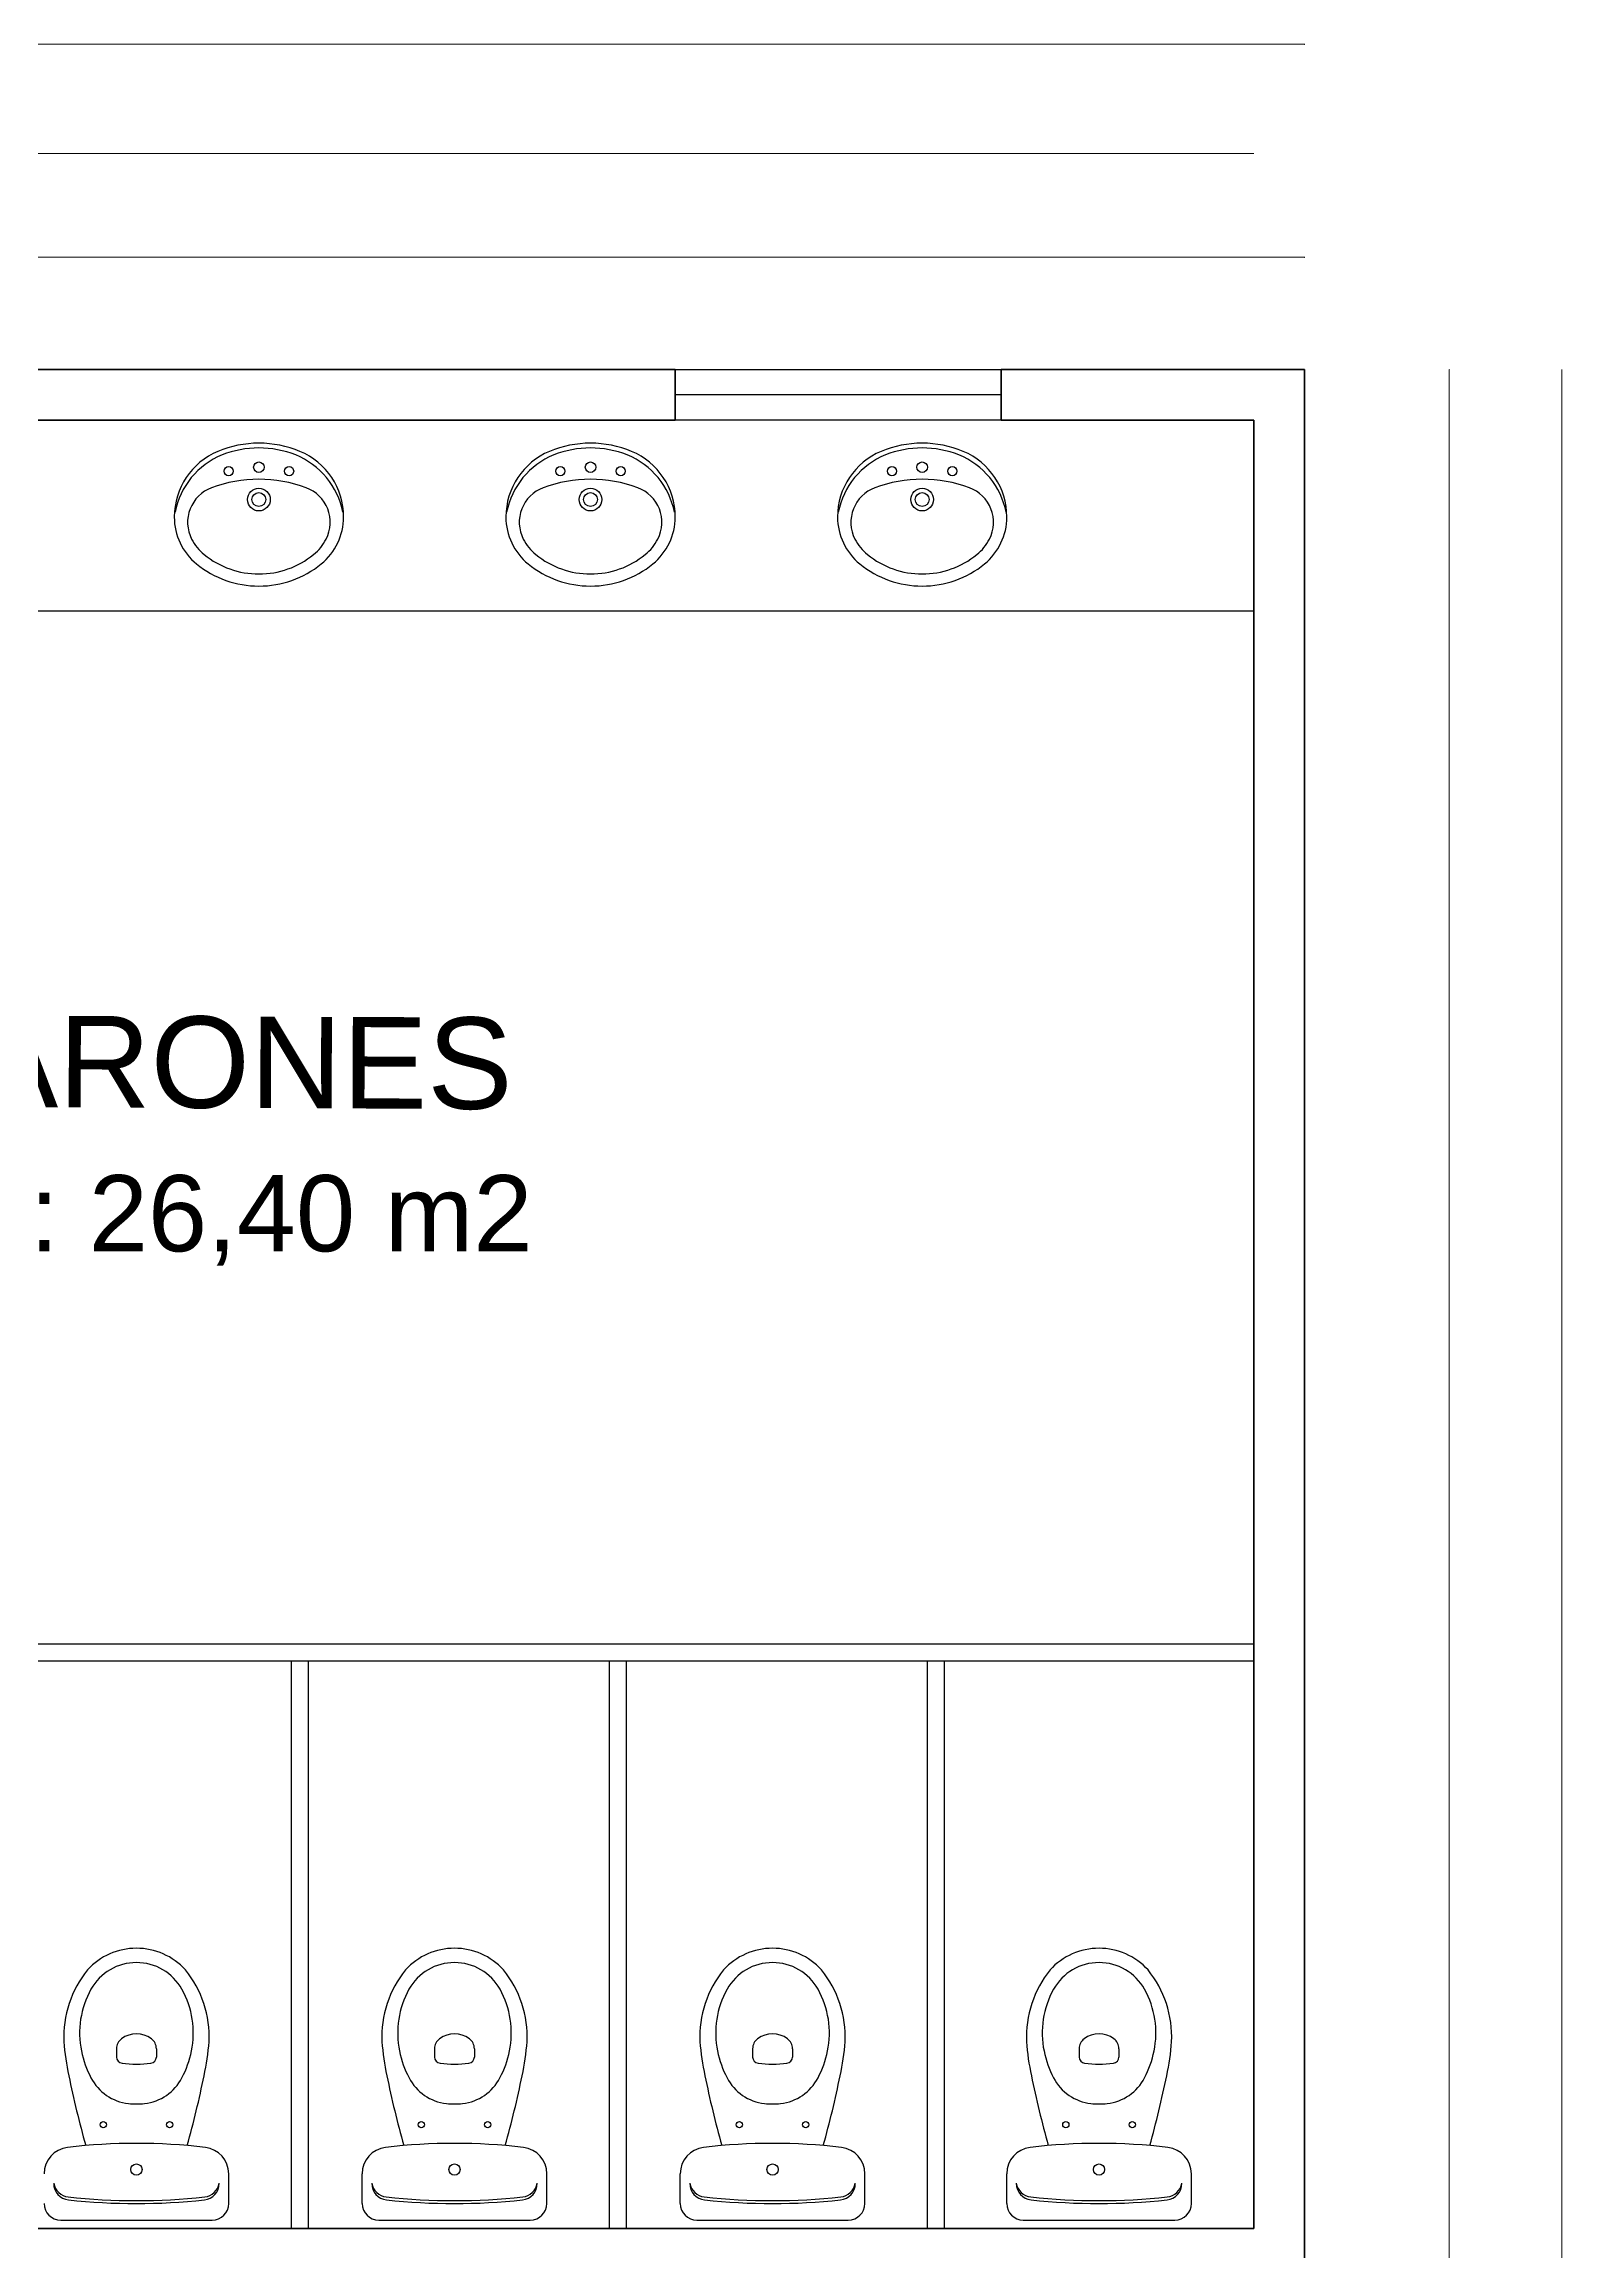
# Model space of a CAD drawing. Header units: inches. Extents: x -955375 to 106222, y -96450 to 64845.
# Drawn here: x 23223 to 26890, y 6462 to 11794 of the extents above; entities that cross this region are included whole.
import ezdxf

# ---------------------------------------------------------------- set-up
doc = ezdxf.new("R2010")
doc.units = ezdxf.units.IN
doc.header["$MEASUREMENT"] = 0
doc.linetypes.add('CONTINUA', pattern=[0])
for name, color, linetype in [('023_MUROS_2', 7, 'Continuous'), ('A_TEXTOLOCAL', 3, 'Continuous'), ('DIBUJO', 2, 'Continuous')]:
    doc.layers.add(name, color=color, linetype=linetype)
doc.layers.add('ACHUTECH', color=24, linetype='Continuous', lineweight=18)
doc.styles.get("Standard").update_dxf_attribs({"font": 'isocp2.shx'})
doc.styles.add('TEXTO-100', font='romans.shx', dxfattribs={"height": 0.15})
doc.dimstyles.new('SUPERPEQUEÑA', dxfattribs={"dimtxt": 0.1, "dimasz": 0.05, "dimexe": 0.1, "dimexo": 0.15, "dimgap": 0.05, "dimtad": 1, "dimzin": 0, "dimdsep": 46, "dimtxsty": 'Standard', "dimblk1": 'CRUZZ', "dimblk2": 'CRUZZ', "dimsah": 1, "dimcen": 0.03, "dimse1": 1, "dimse2": 1, "dimclrd": 109, "dimclre": 4, "dimclrt": 173, "dimadec": 0, "dimazin": 0, "dimtfac": 1, "dimtix": 1, "dimtmove": 1, "dimatfit": 3, "dimldrblk": 'CRUZZ', "dimfxl": 1, "dimtolj": 1, "dimtzin": 0, "dimlwd": -1, "dimarcsym": 0})

# ---------------------------------------------------------------- blocks, each defined once
blk = doc.blocks.new('CRUZ')
at = {"layer": 'DIBUJO', "color": 7, "lineweight": -3}
for p, q in [((-0.2186156304733231, 0), (0.2186156304733231, 0)), ((0, 0.2186156304733231), (0, -0.2186156304733231))]:
    blk.add_line(p, q, dxfattribs=at)
at = {"layer": 'DIBUJO', "color": 7, "lineweight": -3, "const_width": 0.05}
blk.add_lwpolyline([(-0.025000000000091, 0, 1), (0.025000000000091, 0, 1)], format="xyb", close=True, dxfattribs=at)
blk = doc.blocks.new('CRUZZ')
at = {"layer": 'DIBUJO', "color": 3, "xscale": 10, "yscale": 10, "zscale": 10}
blk.add_blockref('CRUZ', (0, 0), dxfattribs=at)
blk = doc.blocks.new('*D215')
at = {"layer": 'ACHUTECH', "color": 7, "ltscale": 500, "transparency": 16777216}
blk.add_line((19735.67069538647, 11279.21464731233), (26145.65395854078, 11279.21464731233), dxfattribs=at)
at = {"layer": 'Defpoints', "color": 0, "linetype": 'CONTINUA', "ltscale": 500, "transparency": 16777216}
for p in [(19735.62069538647, 11570.97617267899), (26145.70395854078, 11279.21464731233), (26145.70395854078, 10885.6792544862)]:
    blk.add_point(p, dxfattribs=at)
at = {"layer": 'ACHUTECH', "color": 7, "linetype": 'CONTINUA', "ltscale": 500, "transparency": 16777216, "xscale": 0.05, "yscale": 0.05, "zscale": 0.05, "rotation": 180}
blk.add_blockref('CRUZZ', (19735.62069538647, 11279.21464731233), dxfattribs=at)
at = {"layer": 'ACHUTECH', "color": 7, "linetype": 'CONTINUA', "ltscale": 500, "transparency": 16777216, "xscale": 0.05, "yscale": 0.05, "zscale": 0.05}
blk.add_blockref('CRUZZ', (26145.70395854078, 11279.21464731233), dxfattribs=at)
at = {"layer": 'ACHUTECH', "color": 7, "linetype": 'CONTINUA', "lineweight": 13, "ltscale": 500, "transparency": 16777216, "insert": (22940.66232696363, 11279.30964731233), "char_height": 0.15, "attachment_point": 5}
blk.add_mtext('\\A1;6410.08', dxfattribs=at)
blk = doc.blocks.new('*D216')
at = {"layer": 'ACHUTECH', "color": 7, "ltscale": 500, "transparency": 16777216}
blk.add_line((26145.75395854078, 11279.21464731233), (26268.39370508264, 11279.21464731233), dxfattribs=at)
at = {"layer": 'Defpoints', "color": 0, "linetype": 'CONTINUA', "ltscale": 500, "transparency": 16777216}
for p in [(26268.44370508263, 11279.21464731233), (26268.44370508263, 11008.41900102828), (26145.70395854078, 10885.6792544862)]:
    blk.add_point(p, dxfattribs=at)
at = {"layer": 'ACHUTECH', "color": 7, "linetype": 'CONTINUA', "ltscale": 500, "transparency": 16777216, "xscale": 0.05, "yscale": 0.05, "zscale": 0.05, "rotation": 180}
blk.add_blockref('CRUZZ', (26145.70395854078, 11279.21464731233), dxfattribs=at)
at = {"layer": 'ACHUTECH', "color": 7, "linetype": 'CONTINUA', "ltscale": 500, "transparency": 16777216, "xscale": 0.05, "yscale": 0.05, "zscale": 0.05}
blk.add_blockref('CRUZZ', (26268.44370508263, 11279.21464731233), dxfattribs=at)
at = {"layer": 'ACHUTECH', "color": 7, "linetype": 'CONTINUA', "lineweight": 13, "ltscale": 500, "transparency": 16777216, "insert": (26207.07383181171, 11279.30966207611), "char_height": 0.15, "attachment_point": 5}
blk.add_mtext('\\A1;122.74', dxfattribs=at)
blk = doc.blocks.new('*D219')
at = {"layer": 'ACHUTECH', "color": 7, "ltscale": 500, "transparency": 16777216}
blk.add_line((13107.72438212009, 11529.65980543495), (24747.44367918378, 11529.65980543495), dxfattribs=at)
at = {"layer": 'Defpoints', "color": 0, "linetype": 'CONTINUA', "ltscale": 500, "transparency": 16777216}
for p in [(24747.49367918378, 11529.65980543495), (13107.67438212009, 11008.41900102828), (24747.49367918378, 11008.41900102828)]:
    blk.add_point(p, dxfattribs=at)
at = {"layer": 'ACHUTECH', "color": 7, "linetype": 'CONTINUA', "ltscale": 500, "transparency": 16777216, "xscale": 0.05, "yscale": 0.05, "zscale": 0.05, "rotation": 180}
blk.add_blockref('CRUZZ', (13107.67438212009, 11529.65980543495), dxfattribs=at)
at = {"layer": 'ACHUTECH', "color": 7, "linetype": 'CONTINUA', "ltscale": 500, "transparency": 16777216, "xscale": 0.05, "yscale": 0.05, "zscale": 0.05}
blk.add_blockref('CRUZZ', (24747.49367918378, 11529.65980543495), dxfattribs=at)
at = {"layer": 'ACHUTECH', "color": 7, "linetype": 'CONTINUA', "lineweight": 13, "ltscale": 500, "transparency": 16777216, "insert": (18927.58403065193, 11529.75485645066), "char_height": 0.15, "attachment_point": 5}
blk.add_mtext('\\A1;11639.82', dxfattribs=at)
blk = doc.blocks.new('*D220')
at = {"layer": 'ACHUTECH', "color": 7, "ltscale": 500, "transparency": 16777216}
blk.add_line((24747.54367918377, 11529.65980543466), (25535.02371949461, 11529.65980543466), dxfattribs=at)
at = {"layer": 'Defpoints', "color": 0, "linetype": 'CONTINUA', "ltscale": 500, "transparency": 16777216}
for p in [(25535.07371949461, 11529.65980543466), (24747.49367918378, 11008.41900102805), (25535.07371949461, 11008.41900102951)]:
    blk.add_point(p, dxfattribs=at)
at = {"layer": 'ACHUTECH', "color": 7, "linetype": 'CONTINUA', "ltscale": 500, "transparency": 16777216, "xscale": 0.05, "yscale": 0.05, "zscale": 0.05, "rotation": 180}
blk.add_blockref('CRUZZ', (24747.49367918378, 11529.65980543466), dxfattribs=at)
at = {"layer": 'ACHUTECH', "color": 7, "linetype": 'CONTINUA', "ltscale": 500, "transparency": 16777216, "xscale": 0.05, "yscale": 0.05, "zscale": 0.05}
blk.add_blockref('CRUZZ', (25535.07371949461, 11529.65980543466), dxfattribs=at)
at = {"layer": 'ACHUTECH', "color": 7, "linetype": 'CONTINUA', "lineweight": 13, "ltscale": 500, "transparency": 16777216, "insert": (25141.28369933919, 11529.75480543466), "char_height": 0.15, "attachment_point": 5}
blk.add_mtext('\\A1;787.58', dxfattribs=at)
blk = doc.blocks.new('*D221')
at = {"layer": 'ACHUTECH', "color": 7, "ltscale": 500, "transparency": 16777216}
blk.add_line((25535.12371949461, 11529.65980543495), (26145.65395854078, 11529.65980543495), dxfattribs=at)
at = {"layer": 'Defpoints', "color": 0, "linetype": 'CONTINUA', "ltscale": 500, "transparency": 16777216}
for p in [(26145.70395854078, 11529.65980543495), (25535.07371949461, 11008.41900102968), (26145.70395854078, 10885.6792544862)]:
    blk.add_point(p, dxfattribs=at)
at = {"layer": 'ACHUTECH', "color": 7, "linetype": 'CONTINUA', "ltscale": 500, "transparency": 16777216, "xscale": 0.05, "yscale": 0.05, "zscale": 0.05, "rotation": 180}
blk.add_blockref('CRUZZ', (25535.07371949461, 11529.65980543495), dxfattribs=at)
at = {"layer": 'ACHUTECH', "color": 7, "linetype": 'CONTINUA', "ltscale": 500, "transparency": 16777216, "xscale": 0.05, "yscale": 0.05, "zscale": 0.05}
blk.add_blockref('CRUZZ', (26145.70395854078, 11529.65980543495), dxfattribs=at)
at = {"layer": 'ACHUTECH', "color": 7, "linetype": 'CONTINUA', "lineweight": 13, "ltscale": 500, "transparency": 16777216, "insert": (25840.38883901769, 11529.75480543495), "char_height": 0.15, "attachment_point": 5}
blk.add_mtext('\\A1;610.63', dxfattribs=at)
blk = doc.blocks.new('*D222')
at = {"layer": 'ACHUTECH', "color": 7, "ltscale": 500, "transparency": 16777216}
blk.add_line((26268.39370508264, 11793.71590747478), (10663.15776349277, 11793.71590747478), dxfattribs=at)
at = {"layer": 'Defpoints', "color": 0, "linetype": 'CONTINUA', "ltscale": 500, "transparency": 16777216}
for p in [(10663.10776349278, 11793.71590747478), (10663.10776349278, 11008.41900102828), (26268.44370508263, 11008.41900102828)]:
    blk.add_point(p, dxfattribs=at)
at = {"layer": 'ACHUTECH', "color": 7, "linetype": 'CONTINUA', "ltscale": 500, "transparency": 16777216, "xscale": 0.05, "yscale": 0.05, "zscale": 0.05, "rotation": 180}
blk.add_blockref('CRUZZ', (10663.10776349278, 11793.71590747478), dxfattribs=at)
at = {"layer": 'ACHUTECH', "color": 7, "linetype": 'CONTINUA', "ltscale": 500, "transparency": 16777216, "xscale": 0.05, "yscale": 0.05, "zscale": 0.05}
blk.add_blockref('CRUZZ', (26268.44370508263, 11793.71590747478), dxfattribs=at)
at = {"layer": 'ACHUTECH', "color": 7, "linetype": 'CONTINUA', "lineweight": 13, "ltscale": 500, "transparency": 16777216, "insert": (18465.7757342877, 11793.81090747478), "char_height": 0.15, "attachment_point": 5}
blk.add_mtext('\\A1;15605.34', dxfattribs=at)
blk = doc.blocks.new('*D236')
at = {"layer": 'ACHUTECH', "color": 7, "ltscale": 500, "transparency": 16777216}
blk.add_line((26618.03675111761, 6395.500193492809), (26618.03675111761, 6518.13994003475), dxfattribs=at)
at = {"layer": 'Defpoints', "color": 0, "linetype": 'CONTINUA', "ltscale": 500, "transparency": 16777216}
for p in [(26145.70395854079, 6518.18994003475), (26618.03675111761, 6518.18994003475), (26145.70395854079, 6395.450193492808)]:
    blk.add_point(p, dxfattribs=at)
at = {"layer": 'ACHUTECH', "color": 7, "linetype": 'CONTINUA', "ltscale": 500, "transparency": 16777216, "xscale": 0.05, "yscale": 0.05, "zscale": 0.05}
for p, rotation in [((26618.03675111761, 6518.18994003475), 90), ((26618.03675111761, 6395.450193492808), 270)]:
    blk.add_blockref('CRUZZ', p, dxfattribs=dict(at, rotation=rotation))
at = {"layer": 'ACHUTECH', "color": 7, "linetype": 'CONTINUA', "lineweight": 13, "ltscale": 500, "transparency": 16777216, "insert": (26617.94173635382, 6456.82006676377), "char_height": 0.15, "attachment_point": 5, "rotation": 90}
blk.add_mtext('\\A1;122.74', dxfattribs=at)
blk = doc.blocks.new('*D237')
at = {"layer": 'ACHUTECH', "color": 7, "ltscale": 500, "transparency": 16777216}
blk.add_line((26618.03675111761, 6518.23994003475), (26618.03675111761, 10885.6292544862), dxfattribs=at)
at = {"layer": 'Defpoints', "color": 0, "linetype": 'CONTINUA', "ltscale": 500, "transparency": 16777216}
for p in [(26145.70395854079, 10885.6792544862), (26618.03675111761, 10885.6792544862), (26145.70395854079, 6518.18994003475)]:
    blk.add_point(p, dxfattribs=at)
at = {"layer": 'ACHUTECH', "color": 7, "linetype": 'CONTINUA', "ltscale": 500, "transparency": 16777216, "xscale": 0.05, "yscale": 0.05, "zscale": 0.05}
for p, rotation in [((26618.03675111761, 10885.6792544862), 90), ((26618.03675111761, 6518.18994003475), 270)]:
    blk.add_blockref('CRUZZ', p, dxfattribs=dict(at, rotation=rotation))
at = {"layer": 'ACHUTECH', "color": 7, "linetype": 'CONTINUA', "lineweight": 13, "ltscale": 500, "transparency": 16777216, "insert": (26617.9417511176, 8701.934597260466), "char_height": 0.15, "attachment_point": 5, "rotation": 90}
blk.add_mtext('\\A1;4367.49', dxfattribs=at)
blk = doc.blocks.new('*D238')
at = {"layer": 'ACHUTECH', "color": 7, "ltscale": 500, "transparency": 16777216}
blk.add_line((26618.03675111761, 10885.7292544862), (26618.03675111761, 11008.36900102829), dxfattribs=at)
at = {"layer": 'Defpoints', "color": 0, "linetype": 'CONTINUA', "ltscale": 500, "transparency": 16777216}
for p in [(26268.44370508265, 11008.41900102829), (26618.03675111761, 11008.41900102829), (26145.70395854079, 10885.6792544862)]:
    blk.add_point(p, dxfattribs=at)
at = {"layer": 'ACHUTECH', "color": 7, "linetype": 'CONTINUA', "ltscale": 500, "transparency": 16777216, "xscale": 0.05, "yscale": 0.05, "zscale": 0.05}
for p, rotation in [((26618.03675111761, 11008.41900102829), 90), ((26618.03675111761, 10885.6792544862), 270)]:
    blk.add_blockref('CRUZZ', p, dxfattribs=dict(at, rotation=rotation))
at = {"layer": 'ACHUTECH', "color": 7, "linetype": 'CONTINUA', "lineweight": 13, "ltscale": 500, "transparency": 16777216, "insert": (26617.94173635383, 10947.04912775723), "char_height": 0.15, "attachment_point": 5, "rotation": 90}
blk.add_mtext('\\A1;122.74', dxfattribs=at)
blk = doc.blocks.new('*D239')
at = {"layer": 'ACHUTECH', "color": 7, "ltscale": 500, "transparency": 16777216}
blk.add_line((26889.83913647976, 11008.36900102829), (26889.83913647976, 3572.486023027282), dxfattribs=at)
at = {"layer": 'Defpoints', "color": 0, "linetype": 'CONTINUA', "ltscale": 500, "transparency": 16777216}
for p in [(26268.44370508265, 11008.41900102829), (26268.44370508311, 3572.436023027281), (26889.83913647976, 3572.436023027281)]:
    blk.add_point(p, dxfattribs=at)
at = {"layer": 'ACHUTECH', "color": 7, "linetype": 'CONTINUA', "ltscale": 500, "transparency": 16777216, "xscale": 0.05, "yscale": 0.05, "zscale": 0.05}
for p, rotation in [((26889.83913647976, 11008.41900102829), 90), ((26889.83913647976, 3572.436023027281), 270)]:
    blk.add_blockref('CRUZZ', p, dxfattribs=dict(at, rotation=rotation))
at = {"layer": 'ACHUTECH', "color": 7, "linetype": 'CONTINUA', "lineweight": 13, "ltscale": 500, "transparency": 16777216, "insert": (26889.74413647975, 7290.427512027776), "char_height": 0.15, "attachment_point": 5, "rotation": 90}
blk.add_mtext('\\A1;7435.98', dxfattribs=at)

msp = doc.modelspace()

# ---------------------------------------------------------------- linework, layer by layer
at = {"color": 7}
for p, q in [((24747.49367918378, 11008.41900102805), (25535.07371949461, 11008.41900102968)), ((25535.07371949461, 10947.04912775718), (24747.49367918378, 10947.04912775718)), ((25535.07371949461, 10885.67925448599), (24747.49367918378, 10885.67925448599)), ((19735.62069538647, 10425.40520495379), (26145.70395854078, 10425.40520495371)), ((26145.70395854078, 7929.697025267305), (19998.4883192307, 7929.69702526708)), ((26145.70395854078, 7888.783776419994), (19998.4883192307, 7888.783776419907)), ((23820.04146937638, 7888.783776420081), (23820.04146937638, 6518.189940034863)), ((23860.95471822309, 7888.783776420081), (23860.95471822355, 6518.189940034863)), ((24588.44342428985, 7888.783776420081), (24588.44342428985, 6518.189940034863)), ((24629.35667313679, 7888.783776420081), (24629.35667313725, 6518.189940034863)), ((25356.84537920343, 7888.783776420081), (25356.84537920343, 6518.189940034863)), ((25397.75862805083, 7888.783776420081), (25397.75862805083, 6518.189940034863)), ((23397.94903250384, 6952.677099782959), (23397.94903250384, 6932.543961182033)), ((23494.188575877, 6952.677099782959), (23494.188575877, 6932.543961182033)), ((24166.35098741766, 6952.677099782959), (24166.35098741766, 6932.543961182033)), ((24262.59053079059, 6952.677099782959), (24262.59053079059, 6932.543961182033)), ((24934.75294233113, 6952.677099782959), (24934.75294233113, 6932.543961182033)), ((25030.99248570429, 6952.677099782959), (25030.99248570429, 6932.543961182033)), ((25723.61152166835, 6952.677099782959), (25723.61152166835, 6932.543961182033)), ((25819.85106504128, 6952.677099782959), (25819.85106504128, 6932.543961182033)), ((23669.12399580335, 6578.746374161135), (23669.12399580335, 6650.518023048207)), ((23991.41556737201, 6578.746374161135), (23991.41556737201, 6650.518023048207)), ((24437.52595071693, 6578.746374161135), (24437.52595071693, 6650.518023048207)), ((24759.81752228547, 6578.746374161135), (24759.81752228547, 6650.518023048207)), ((25205.92790563052, 6578.746374161135), (25205.92790563052, 6650.518023048207)), ((25548.67610162282, 6578.746374161135), (25548.67610162282, 6650.518023048207)), ((25994.78648496775, 6578.746374161135), (25994.78648496775, 6650.518023048207)), ((23263.1134222468, 6538.646564458337), (23629.02418601508, 6538.646564458337)), ((24031.51537716039, 6538.646564458337), (24397.42614092867, 6538.646564458337)), ((24799.91733207386, 6538.646564458337), (25165.82809584213, 6538.646564458337)), ((25588.77591141132, 6538.646564458337), (25954.68667517948, 6538.646564458337))]:
    msp.add_line(p, q, dxfattribs=at)
for centre, radius in [((23668.86336190609, 10762.659086797), 10.95890594432958), ((23741.92273485796, 10772.15680528665), 12.78539026838458), ((23814.9821078961, 10762.659086797), 10.95890594432958), ((24470.12376980036, 10762.659086797), 10.95890594432958), ((24543.18314275223, 10772.15680528665), 12.78539026838458), ((24616.24251579049, 10762.659086797), 10.95890594432958), ((25271.38417769476, 10762.659086797), 10.95890594432958), ((25344.4435506465, 10772.15680528665), 12.78539026838458), ((25417.50292368477, 10762.659086797), 10.95890594432958), ((23741.92273485796, 10693.98327621911), 27.39726486082405), ((24543.18314275223, 10693.98327621911), 27.39726486082405), ((25344.4435506465, 10693.98327621911), 27.39726486082405), ((23741.92273485796, 10693.98327621911), 16.80365578130545), ((24543.18314275223, 10693.98327621911), 16.80365578130545), ((25344.4435506465, 10693.98327621911), 16.80365578130545), ((23365.86918479233, 6769.220470376931), 7.518714322996701), ((23526.26842358864, 6769.220470376931), 7.518714322996701), ((24134.27113970579, 6769.220470376931), 7.518714322996701), ((24294.67037850222, 6769.220470376931), 7.518714322996701), ((24902.67309461949, 6769.220470376931), 7.518714322996701), ((25063.07233341569, 6769.220470376931), 7.518714322996701), ((25691.53167395672, 6769.220470376931), 7.518714322996701), ((25851.93091275303, 6769.220470376931), 7.518714322996701), ((23446.06880413083, 6660.950984100862), 13.53368578139402), ((23446.06880413083, 6660.950984100862), 13.53368578139402), ((24214.47075904453, 6660.950984100862), 13.53368578139402), ((24214.47075904453, 6660.950984100862), 13.53368578139402), ((24982.872713958, 6660.950984100862), 13.53368578139402), ((24982.872713958, 6660.950984100862), 13.53368578139402), ((25771.73129329522, 6660.950984100862), 13.53368578139402), ((25771.73129329522, 6660.950984100862), 13.53368578139402)]:
    msp.add_circle(centre, radius, dxfattribs=at)
for centre, radius, start, end in [((23741.92273485796, 10573.43531083467), 256.8319116439737, 90, 112.7144100504939), ((23741.92273485796, 10573.43531083467), 256.8319116439737, 67.28558994950612, 90), ((24543.18314275223, 10573.43531083467), 256.8319116439737, 90, 112.7144100504939), ((24543.18314275223, 10573.43531083467), 256.8319116439737, 67.28558994950612, 90), ((25344.4435506465, 10573.43531083467), 256.8319116439737, 90, 112.7144100504939), ((25344.4435506465, 10573.43531083467), 256.8319116439737, 67.28558994950612, 90), ((23709.04601702527, 10651.97413676481), 171.6895264611637, 112.7144099779081, 180), ((23724.20512151555, 10627.39059416931), 188.4589119283193, 112.179259059874, 169.0032541323898), ((23741.92273485796, 10573.43531083467), 245.1424119700222, 90, 111.2532555393037), ((23741.92273485796, 10573.43531083467), 245.1424119700222, 68.74674446069629, 90), ((23759.64034811385, 10627.39059416931), 188.4589119283193, 10.99674586761019, 67.82074094012597), ((23774.79945260401, 10651.97413676481), 171.6895264611637, 0, 67.28559002209192), ((24510.30642491955, 10651.97413676481), 171.6895264611637, 112.7144099779081, 180), ((24525.46552940982, 10627.39059416931), 188.4589119283193, 112.179259059874, 169.0032541323898), ((24543.18314275223, 10573.43531083467), 245.1424119700222, 90, 111.2532555393037), ((24543.18314275223, 10573.43531083467), 245.1424119700222, 68.74674446069629, 90), ((24560.90075600812, 10627.39059416931), 188.4589119283193, 10.99674586761019, 67.82074094012597), ((24576.05986049828, 10651.97413676481), 171.6895264611637, 0, 67.28559002209192), ((25311.56683281394, 10651.97413676481), 171.6895264611637, 112.7144099779081, 180), ((25326.7259373041, 10627.39059416931), 188.4589119283193, 112.179259059874, 169.0032541323898), ((25344.4435506465, 10573.43531083467), 245.1424119700222, 90, 111.2532555393037), ((25344.4435506465, 10573.43531083467), 245.1424119700222, 68.74674446069629, 90), ((25362.16116390251, 10627.39059416931), 188.4589119283193, 10.99674586761019, 67.82074094012597), ((25377.32026839256, 10651.97413676481), 171.6895264611637, 0, 67.28559002209192), ((23658.42852854715, 10639.17418163283), 88.76713814906978, 110.3584631336768, 207.0689921926178), ((23741.92273485796, 10414.16587777623), 328.7671783298879, 90, 110.3584633327256), ((23741.92273485796, 10414.16587777623), 328.7671783298879, 69.64153666727435, 90), ((23825.41694116772, 10639.17418163283), 88.76713814906978, 332.9310078073822, 69.64153686632316), ((24459.68893644142, 10639.17418163283), 88.76713814906978, 110.3584631336768, 207.0689921926178), ((24543.18314275223, 10414.16587777623), 328.7671783298879, 90, 110.3584633327256), ((24543.18314275223, 10414.16587777623), 328.7671783298879, 69.64153666727435, 90), ((24626.67734906211, 10639.17418163283), 88.76713814906978, 332.9310078073822, 69.64153686632316), ((25260.94934433558, 10639.17418163283), 88.76713814906978, 110.3584631336768, 207.0689921926178), ((25344.4435506465, 10414.16587777623), 328.7671783298879, 90, 110.3584633327256), ((25344.4435506465, 10414.16587777623), 328.7671783298879, 69.64153666727435, 90), ((25427.93775695638, 10639.17418163283), 88.76713814906978, 332.9310078073822, 69.64153686632316), ((23683.47523647944, 10651.97413676481), 146.1187459243946, 180, 230.9170913990158), ((23800.37023315008, 10651.97413676481), 146.1187459243946, 309.0829086009842, 0), ((24484.73564437372, 10651.97413676481), 146.1187459243946, 180, 230.9170913990158), ((24601.63064104411, 10651.97413676481), 146.1187459243946, 309.0829086009842, 0), ((25285.99605226799, 10651.97413676481), 146.1187459243946, 180, 230.9170913990158), ((25402.89104893851, 10651.97413676481), 146.1187459243946, 309.0829086009842, 0), ((23683.47523647944, 10651.97413676481), 116.8949967395157, 207.0689971469502, 230.9170913990158), ((23741.92273485796, 10723.9376191258), 209.603426022825, 230.9170912788583, 270), ((23741.92273485796, 10723.9376191258), 209.603426022825, 270, 309.0829087211417), ((23800.37023315008, 10651.97413676481), 116.8949967395157, 309.0829086009842, 332.9310028530498), ((24484.73564437372, 10651.97413676481), 116.8949967395157, 207.0689971469502, 230.9170913990158), ((24543.18314275223, 10723.9376191258), 209.603426022825, 230.9170912788583, 270), ((24543.18314275223, 10723.9376191258), 209.603426022825, 270, 309.0829087211417), ((24601.63064104411, 10651.97413676481), 116.8949967395157, 309.0829086009842, 332.9310028530498), ((25285.99605226799, 10651.97413676481), 116.8949967395157, 207.0689971469502, 230.9170913990158), ((25344.4435506465, 10723.9376191258), 209.603426022825, 230.9170912788583, 270), ((25344.4435506465, 10723.9376191258), 209.603426022825, 270, 309.0829087211417), ((25402.89104893851, 10651.97413676481), 116.8949967395157, 309.0829086009842, 332.9310028530498), ((23741.92273485796, 10723.9376191258), 238.827175207704, 230.9170912788583, 270), ((23741.92273485796, 10723.9376191258), 238.827175207704, 270, 309.0829087211417), ((24543.18314275223, 10723.9376191258), 238.827175207704, 230.9170912788583, 270), ((24543.18314275223, 10723.9376191258), 238.827175207704, 270, 309.0829087211417), ((25344.4435506465, 10723.9376191258), 238.827175207704, 230.9170912788583, 270), ((25344.4435506465, 10723.9376191258), 238.827175207704, 270, 309.0829087211417), ((23446.06880413083, 7034.88170972254), 160.3992388905959, 42.43622734035106, 137.5637726596489), ((23446.06880413083, 7034.88170972254), 125.8865697925424, 29.11614746206221, 150.8838525379378), ((24214.47075904453, 7034.88170972254), 160.3992388905959, 42.43622734035106, 137.5637726596489), ((24214.47075904453, 7034.88170972254), 125.8865697925424, 29.11614746206221, 150.8838525379378), ((24982.872713958, 7034.88170972254), 160.3992388905959, 42.43622734035106, 137.5637726596489), ((24982.872713958, 7034.88170972254), 125.8865697925424, 29.11614746206221, 150.8838525379378), ((25771.73129329522, 7034.88170972254), 160.3992388905959, 42.43622734035106, 137.5637726596489), ((25771.73129329522, 7034.88170972254), 125.8865697925424, 29.11614746206221, 150.8838525379378), ((23531.07039851713, 6980.098820922729), 260.6487631972182, 141.2868661130513, 182.3028313752587), ((23525.26592835881, 6990.771919074417), 216.5389725023043, 150.8838525379378, 191.6195177917741), ((23366.87167990296, 6990.771919074417), 216.5389725023043, 348.3804822082258, 29.11614746206221), ((23361.06720974475, 6980.098820922729), 260.6487631972182, 357.6971686247412, 38.7131338869487), ((24299.4723534306, 6980.098820922729), 260.6487631972182, 141.2868661130513, 182.3028313752587), ((24293.6678832724, 6990.771919074417), 216.5389725023043, 150.8838525379378, 191.6195177917741), ((24135.27363481655, 6990.771919074417), 216.5389725023043, 348.3804822082258, 29.11614746206221), ((24129.46916465845, 6980.098820922729), 260.6487631972182, 357.6971686247412, 38.7131338869487), ((25067.8743083443, 6980.098820922729), 260.6487631972182, 141.2868661130513, 182.3028313752587), ((25062.06983818598, 6990.771919074417), 216.5389725023043, 150.8838525379378, 191.6195177917741), ((24903.67558973013, 6990.771919074417), 216.5389725023043, 348.3804822082258, 29.11614746206221), ((24897.87111957192, 6980.098820922729), 260.6487631972182, 357.6971686247412, 38.7131338869487), ((25856.7328876813, 6980.098820922729), 260.6487631972182, 141.2868661130513, 182.3028313752587), ((25850.92841752321, 6990.771919074417), 216.5389725023043, 150.8838525379378, 191.6195177917741), ((25692.53416906736, 6990.771919074417), 216.5389725023043, 348.3804822082258, 29.11614746206221), ((25686.72969890927, 6980.098820922729), 260.6487631972182, 357.6971686247412, 38.7131338869487), ((23446.06880413083, 6928.61721398426), 60.1497145839734, 53.13010329947683, 126.8698967005232), ((24214.47075904453, 6928.61721398426), 60.1497145839734, 53.13010329947683, 126.8698967005232), ((24982.872713958, 6928.61721398426), 60.1497145839734, 53.13010329947683, 126.8698967005232), ((25771.73129329522, 6928.61721398426), 60.1497145839734, 53.13010329947683, 126.8698967005232), ((23870.37306687125, 7015.55633547905), 601.4971458397343, 184.3794034577328, 192.2906656987053), ((23558.652255958, 6997.636999221984), 250.6238107665559, 191.6195176068362, 207.4026760565464), ((23428.02388975594, 6952.677099782959), 30.0748572919867, 126.8698967005232, 180), ((23412.9864610703, 6932.543961182033), 15.0374286459934, 180, 263.3508354579861), ((23479.15114719136, 6932.543961182033), 15.0374286459934, 276.6491645420139, 0), ((23464.11371850595, 6952.677099782959), 30.0748572919867, 0, 53.13010329947683), ((23333.48535230389, 6997.636999221984), 250.6238107665559, 332.5973239434536, 348.3804823931638), ((23021.76454139064, 7015.55633547905), 601.4971458397343, 347.7093343012947, 355.6205965422672), ((24638.77502178495, 7015.55633547905), 601.4971458397343, 184.3794034577328, 192.2906656987053), ((24327.05421087158, 6997.636999221984), 250.6238107665559, 191.6195176068362, 207.4026760565464), ((24196.42584466952, 6952.677099782959), 30.0748572919867, 126.8698967005232, 180), ((24181.388415984, 6932.543961182033), 15.0374286459934, 180, 263.3508354579861), ((24247.55310210494, 6932.543961182033), 15.0374286459934, 276.6491645420139, 0), ((24232.51567341942, 6952.677099782959), 30.0748572919867, 0, 53.13010329947683), ((24101.88730721748, 6997.636999221984), 250.6238107665559, 332.5973239434536, 348.3804823931638), ((23790.16649630422, 7015.55633547905), 601.4971458397343, 347.7093343012947, 355.6205965422672), ((25407.1769766983, 7015.55633547905), 601.4971458397343, 184.3794034577328, 192.2906656987053), ((25095.45616578517, 6997.636999221984), 250.6238107665559, 191.6195176068362, 207.4026760565464), ((24964.82779958311, 6952.677099782959), 30.0748572919867, 126.8698967005232, 180), ((24949.79037089758, 6932.543961182033), 15.0374286459934, 180, 263.3508354579861), ((25015.95505701853, 6932.543961182033), 15.0374286459934, 276.6491645420139, 0), ((25000.917628333, 6952.677099782959), 30.0748572919867, 0, 53.13010329947683), ((24870.28926213094, 6997.636999221984), 250.6238107665559, 332.5973239434536, 348.3804823931638), ((24558.56845121781, 7015.55633547905), 601.4971458397343, 347.7093343012947, 355.6205965422672), ((26196.03555603564, 7015.55633547905), 601.4971458397343, 184.3794034577328, 192.2906656987053), ((25884.31474512228, 6997.636999221984), 250.6238107665559, 191.6195176068362, 207.4026760565464), ((25753.68637892022, 6952.677099782959), 30.0748572919867, 126.8698967005232, 180), ((25738.64895023469, 6932.543961182033), 15.0374286459934, 180, 263.3508354579861), ((25804.81363635576, 6932.543961182033), 15.0374286459934, 276.6491645420139, 0), ((25789.77620767034, 6952.677099782959), 30.0748572919867, 0, 53.13010329947683), ((25659.14784146829, 6997.636999221984), 250.6238107665559, 332.5973239434536, 348.3804823931638), ((25347.42703055504, 7015.55633547905), 601.4971458397343, 347.7093343012947, 355.6205965422672), ((25737.93593838293, 7390.366487703257), 2506.238107665559, 191.5743861293608, 195.5439936497989), ((23439.05133740309, 6935.63468066755), 115.9068214139742, 207.4026760565464, 263.7580850926843), ((23446.06880413083, 7216.333348717315), 300.7485729198671, 263.3508354579861, 276.6491645420139), ((23453.0862708588, 6935.63468066755), 115.9068214139742, 276.2419149073157, 332.5973239434536), ((21154.20166987884, 7390.366487703257), 2506.238107665559, 344.4560063502011, 348.4256138706392), ((26506.33789329652, 7390.366487703257), 2506.238107665559, 191.5743861293608, 195.5439936497989), ((24207.45329231656, 6935.63468066755), 115.9068214139742, 207.4026760565464, 263.7580850926843), ((24214.47075904453, 7216.333348717315), 300.7485729198671, 263.3508354579861, 276.6491645420139), ((24221.48822577238, 6935.63468066755), 115.9068214139742, 276.2419149073157, 332.5973239434536), ((21922.60362479254, 7390.366487703257), 2506.238107665559, 344.4560063502011, 348.4256138706392), ((27274.7398482101, 7390.366487703257), 2506.238107665559, 191.5743861293608, 195.5439936497989), ((24975.85524723026, 6935.63468066755), 115.9068214139742, 207.4026760565464, 263.7580850926843), ((24982.872713958, 7216.333348717315), 300.7485729198671, 263.3508354579861, 276.6491645420139), ((24989.89018068596, 6935.63468066755), 115.9068214139742, 276.2419149073157, 332.5973239434536), ((22691.00557970601, 7390.366487703257), 2506.238107665559, 344.4560063502011, 348.4256138706392), ((28063.59842754721, 7390.366487703257), 2506.238107665559, 191.5743861293608, 195.5439936497989), ((25764.71382656737, 6935.63468066755), 115.9068214139742, 207.4026760565464, 263.7580850926843), ((25771.73129329522, 7216.333348717315), 300.7485729198671, 263.3508354579861, 276.6491645420139), ((25778.74876002331, 6935.63468066755), 115.9068214139742, 276.2419149073157, 332.5973239434536), ((23479.86415904335, 7390.366487703257), 2506.238107665559, 344.4560063502011, 348.4256138706392), ((23446.06880413083, 6999.79437617262), 180.4491437519203, 263.7580850926843, 276.2419149073157), ((24214.47075904453, 6999.79437617262), 180.4491437519203, 263.7580850926843, 276.2419149073157), ((24982.872713958, 6999.79437617262), 180.4491437519203, 263.7580850926843, 276.2419149073157), ((25771.73129329522, 6999.79437617262), 180.4491437519203, 263.7580850926843, 276.2419149073157), ((23446.06880413083, 5316.60486309234), 1407.503321264978, 83.20694386731043, 96.79305613268957), ((24214.47075904453, 5316.60486309234), 1407.503321264978, 83.20694386731043, 96.79305613268957), ((24982.872713958, 5316.60486309234), 1407.503321264978, 83.20694386731043, 96.79305613268957), ((25771.73129329522, 5316.60486309234), 1407.503321264978, 83.20694386731043, 96.79305613268957), ((23287.17330811995, 6650.518023048207), 64.1596955562383, 96.79305613268957, 180), ((23604.96430014205, 6650.518023048207), 64.1596955562383, 0, 83.20694386731043), ((24055.57526303342, 6650.518023048207), 64.1596955562383, 96.79305613268957, 180), ((24373.36625505564, 6650.518023048207), 64.1596955562383, 0, 83.20694386731043), ((24823.97721794689, 6650.518023048207), 64.1596955562383, 96.79305613268957, 180), ((25141.7682099691, 6650.518023048207), 64.1596955562383, 0, 83.20694386731043), ((25612.83579728435, 6650.518023048207), 64.1596955562383, 96.79305613268957, 180), ((25930.62678930645, 6650.518023048207), 64.1596955562383, 0, 83.20694386731043), ((23285.53173902837, 6634.737126886692), 40.09980972264893, 190.2428413606761, 263.7858613818868), ((23286.17081288989, 6627.606554704609), 40.09980972264893, 180, 263.7281164388455), ((23605.96679549095, 6627.606554704609), 40.09980972264893, 276.2718835611545, 0), ((23606.60586923352, 6634.737126886692), 40.09980972264893, 276.2141386181132, 349.7571586393239), ((24053.93369394195, 6634.737126886692), 40.09980972264893, 190.2428413606761, 263.7858613818868), ((24054.57276780348, 6627.606554704609), 40.09980972264893, 180, 263.7281164388455), ((24374.36875040442, 6627.606554704609), 40.09980972264893, 276.2718835611545, 0), ((24375.00782414699, 6634.737126886692), 40.09980972264893, 276.2141386181132, 349.7571586393239), ((24822.33564885554, 6634.737126886692), 40.09980972264893, 190.2428413606761, 263.7858613818868), ((24822.97472271706, 6627.606554704609), 40.09980972264893, 180, 263.7281164388455), ((25142.77070531801, 6627.606554704609), 40.09980972264893, 276.2718835611545, 0), ((25143.40977906057, 6634.737126886692), 40.09980972264893, 276.2141386181132, 349.7571586393239), ((25611.19422819265, 6634.737126886692), 40.09980972264893, 190.2428413606761, 263.7858613818868), ((25611.83330205441, 6627.606554704609), 40.09980972264893, 180, 263.7281164388455), ((25931.62928465535, 6627.606554704609), 40.09980972264893, 276.2718835611545, 0), ((25932.26835839792, 6634.737126886692), 40.09980972264893, 276.2141386181132, 349.7571586393239), ((23263.1134222468, 6578.746374161135), 40.09980972264893, 180, 270), ((23446.06880413083, 8082.489238777096), 1496.725397897872, 263.6694496282091, 276.3244776917988), ((23446.06880413083, 8082.489238777096), 1503.742864599335, 263.7281164388455, 276.2718835611545), ((23629.02418601508, 6578.746374161135), 40.09980972264893, 270, 0), ((24031.51537716039, 6578.746374161135), 40.09980972264893, 180, 270), ((24214.47075904453, 8082.489238777096), 1496.725397897872, 263.6694496282091, 276.3244776917988), ((24214.47075904453, 8082.489238777096), 1503.742864599335, 263.7281164388455, 276.2718835611545), ((24397.42614092867, 6578.746374161135), 40.09980972264893, 270, 0), ((24799.91733207386, 6578.746374161135), 40.09980972264893, 180, 270), ((24982.872713958, 8082.489238777096), 1496.725397897872, 263.6694496282091, 276.3244776917988), ((24982.872713958, 8082.489238777096), 1503.742864599335, 263.7281164388455, 276.2718835611545), ((25165.82809584213, 6578.746374161135), 40.09980972264893, 270, 0), ((25588.77591141132, 6578.746374161135), 40.09980972264893, 180, 270), ((25771.73129329522, 8082.489238777096), 1496.725397897872, 263.6694496282091, 276.3244776917988), ((25771.73129329522, 8082.489238777096), 1503.742864599335, 263.7281164388455, 276.2718835611545), ((25954.68667517948, 6578.746374161135), 40.09980972264893, 270, 0)]:
    msp.add_arc(centre, radius, start, end, dxfattribs=at)
at = {"layer": '023_MUROS_2', "color": 7, "lineweight": 50}
for p, q in [((19735.62069538647, 11008.41900102828), (24747.49367918378, 11008.41900102805)), ((24747.49367918378, 11008.41900102828), (24747.49367918378, 10885.6792544862)), ((25535.07371949461, 11008.41900102805), (26268.44370508263, 11008.41900102828)), ((25535.07371949461, 11008.41900102828), (25535.07371949461, 10885.6792544862)), ((26268.44370508263, 11008.41900102828), (26268.4437050831, 3572.43602302728)), ((19735.62069538647, 10885.6792544862), (24747.4936791832, 10885.67925448599)), ((25535.07371949461, 10885.67925448599), (26145.70395854078, 10885.6792544862)), ((26145.70395854078, 10885.6792544862), (26145.70395854078, 6518.189940034747)), ((20001.55681289406, 6518.189940034747), (26145.70395854078, 6518.189940034747))]:
    msp.add_line(p, q, dxfattribs=at)

# ---------------------------------------------------------------- texts
at = {"color": 7, "insert": (22144.60424283035, 8822.858626363763), "char_height": 184.1096198129545, "width": 3003.667872464268, "attachment_point": 7}
msp.add_mtext('{\\fArial|b0|i0|c0|p34;Sup. Útil : 26,40 m2}', dxfattribs=at)
at = {"layer": 'A_TEXTOLOCAL', "color": 7, "insert": (24355.28166208914, 9442.962703237092), "char_height": 220.9315437755454, "width": 5909.33788010349, "attachment_point": 3, "rotation": 359.7791331870157, "style": 'TEXTO-100'}
msp.add_mtext('{\\fArial|b0|i0|c0|p34;BAÑO VARONES }', dxfattribs=at)

# ---------------------------------------------------------------- dimensions: what is measured, and where the dimension line sits
at = {"layer": 'ACHUTECH', "color": 7, "linetype": 'CONTINUA', "lineweight": 13, "ltscale": 500}
for base, p1, p2, picture, middle in [((10663.10776349278, 11793.71590747478), (26268.44370508263, 11008.41900102828), (10663.10776349278, 11008.41900102828), '*D222', (18465.7757342877, 11793.81090747478)), ((26145.70395854078, 11279.21464731233), (19735.62069538647, 11570.97617267899), (26145.70395854078, 10885.6792544862), '*D215', (22940.66232696363, 11279.30964731233)), ((24747.49367918378, 11529.65980543495), (13107.67438212009, 11008.41900102828), (24747.49367918378, 11008.41900102828), '*D219', (18927.58403065193, 11529.75485645066)), ((25535.07371949461, 11529.65980543466), (24747.49367918378, 11008.41900102805), (25535.07371949461, 11008.41900102951), '*D220', (25141.28369933919, 11529.75480543466)), ((26145.70395854078, 11529.65980543495), (25535.07371949461, 11008.41900102968), (26145.70395854078, 10885.6792544862), '*D221', (25840.38883901769, 11529.75480543495)), ((26268.44370508263, 11279.21464731233), (26145.70395854078, 10885.6792544862), (26268.44370508263, 11008.41900102828), '*D216', (26207.07383181171, 11279.30966207611))]:
    dim = msp.add_linear_dim(base=base, p1=p1, p2=p2, dimstyle='SUPERPEQUEÑA', override={"dimtxt": 0.15, "dimgap": 0.02, "dimclrd": 7, "dimclrt": 7, "dimfxl": 0.2}, dxfattribs=at)
    dim.commit()
    dim.dimension.update_dxf_attribs({"geometry": picture, "text_midpoint": middle})
for base, p1, p2, picture, middle in [((26618.03675111761, 11008.41900102829), (26145.70395854078, 10885.6792544862), (26268.44370508263, 11008.41900102828), '*D238', (26617.94173635383, 10947.04912775723)), ((26889.83913647976, 3572.436023027281), (26268.44370508263, 11008.41900102828), (26268.4437050831, 3572.43602302728), '*D239', (26889.74413647975, 7290.427512027776)), ((26618.03675111761, 10885.6792544862), (26145.70395854078, 6518.189940034747), (26145.70395854078, 10885.6792544862), '*D237', (26617.9417511176, 8701.934597260466)), ((26618.03675111761, 6518.18994003475), (26145.70395854078, 6395.450193492805), (26145.70395854078, 6518.189940034747), '*D236', (26617.94173635382, 6456.82006676377))]:
    dim = msp.add_linear_dim(base=base, p1=p1, p2=p2, angle=90, dimstyle='SUPERPEQUEÑA', override={"dimtxt": 0.15, "dimgap": 0.02, "dimclrd": 7, "dimclrt": 7, "dimfxl": 0.2}, dxfattribs=at)
    dim.commit()
    dim.dimension.update_dxf_attribs({"geometry": picture, "text_midpoint": middle})

doc.saveas('drawing.dxf')
